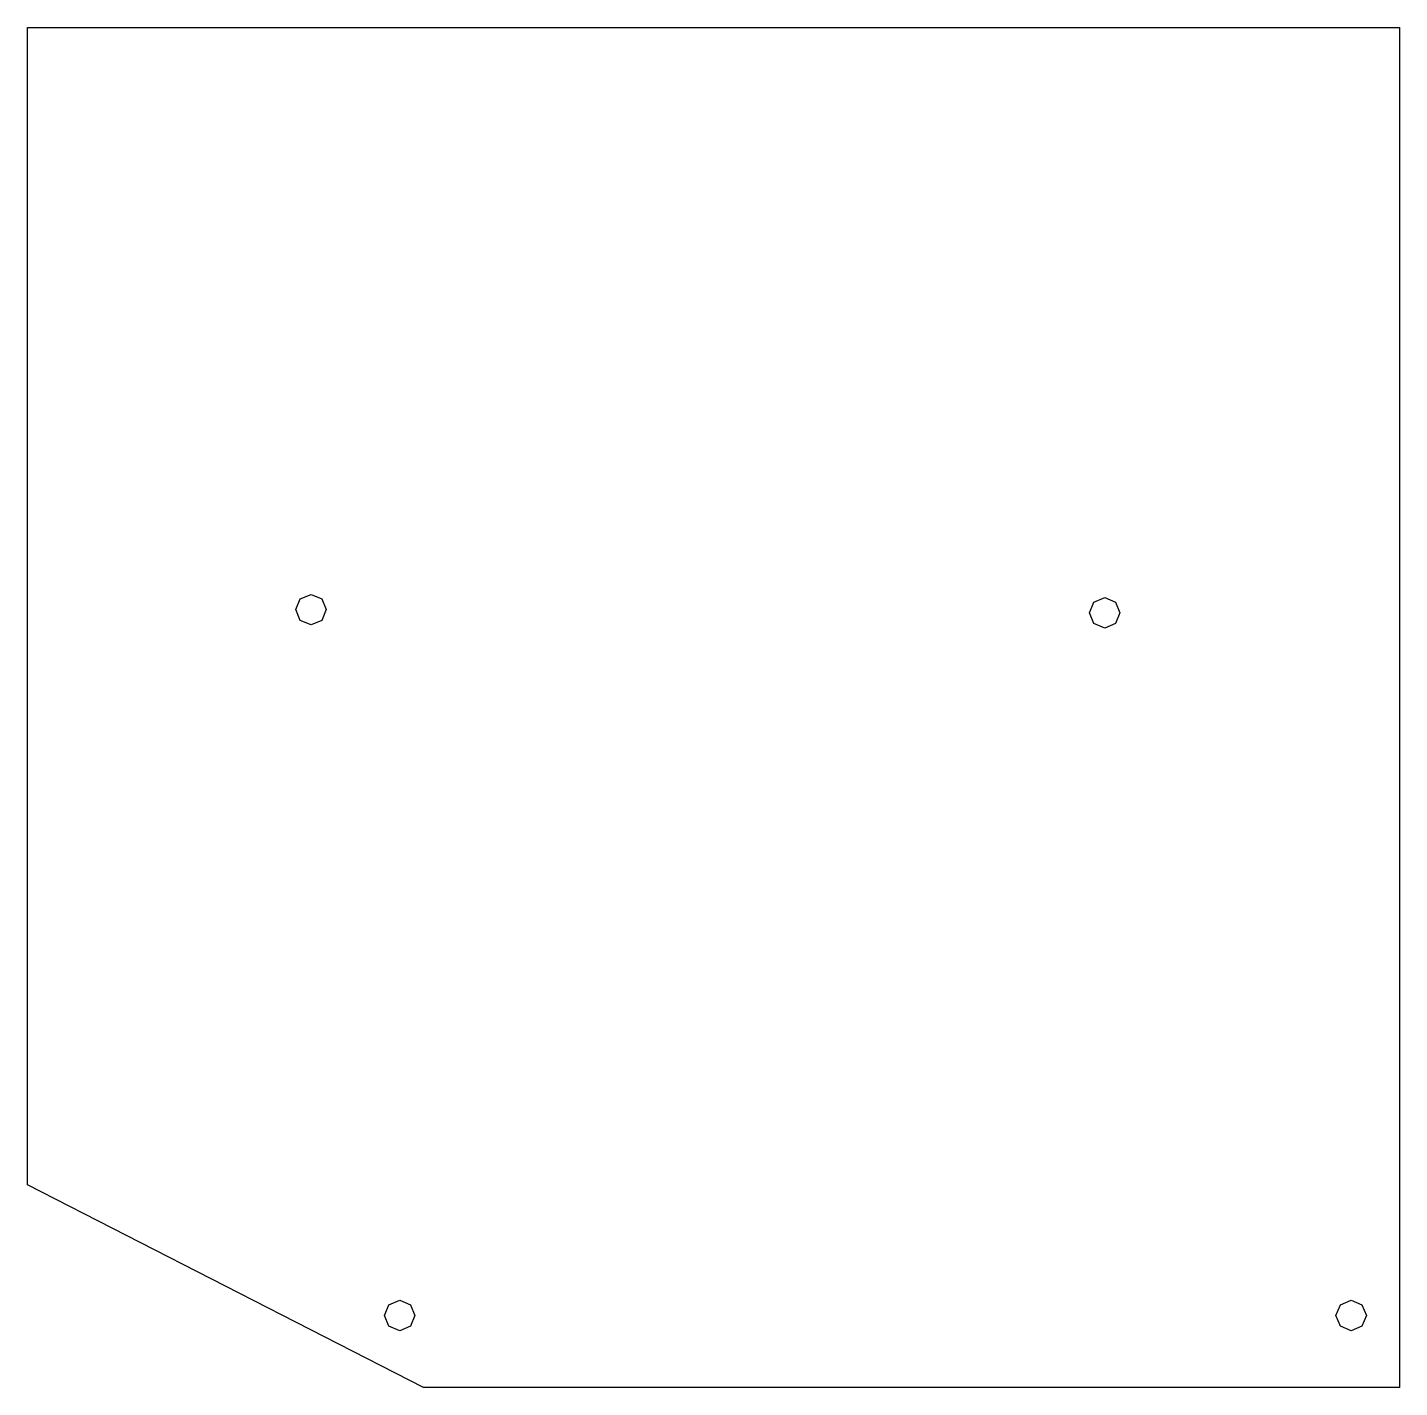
# Model space of a CAD drawing. Extents: x 86.9 to 166.1, y -96.9 to -18.4.
import ezdxf

# ---------------------------------------------------------------- set-up
doc = ezdxf.new("R2010")
doc.units = 0

msp = doc.modelspace()

# ---------------------------------------------------------------- linework, layer by layer
at = {"layer": 'Layer 1'}
for p, q in [((86.9089, -18.4415), (166.07, -18.4415)), ((86.9089, -85.1836), (86.9089, -18.4415)), ((166.07, -18.4415), (166.07, -96.8803)), ((102.388499, -52.0161), (102.646414, -51.393342)), ((102.646414, -51.393342), (103.268185, -51.135285)), ((103.268185, -51.135285), (103.890943, -51.393342)), ((103.890943, -51.393342), (104.149, -52.0161)), ((148.43812, -51.577129), (149.060314, -51.319214)), ((149.060314, -51.319214), (149.682508, -51.577129)), ((102.646414, -52.637764), (102.388499, -52.0161)), ((104.149, -52.0161), (103.890943, -52.637764)), ((104.149, -52.0161), (104.149, -52.0161)), ((148.180628, -52.1989), (148.43812, -51.577129)), ((148.43812, -52.821658), (148.180628, -52.1989)), ((149.682508, -51.577129), (149.94, -52.1989)), ((149.94, -52.1989), (149.682508, -52.821658)), ((149.94, -52.1989), (149.94, -52.1989)), ((103.268185, -52.895786), (102.646414, -52.637764)), ((103.890943, -52.637764), (103.268185, -52.895786)), ((149.060314, -53.079715), (148.43812, -52.821658)), ((149.682508, -52.821658), (149.060314, -53.079715)), ((109.765, -96.8803), (86.9089, -85.1836)), ((107.508628, -92.7274), (107.76612, -92.105312)), ((107.76612, -92.105312), (108.388314, -91.847714)), ((108.388314, -91.847714), (109.010402, -92.105312)), ((109.010402, -92.105312), (109.268, -92.7274)), ((162.396628, -92.7274), (162.65412, -92.105312)), ((162.65412, -92.105312), (163.276314, -91.847714)), ((163.276314, -91.847714), (163.898508, -92.105312)), ((163.898508, -92.105312), (164.156, -92.7274)), ((107.76612, -93.349735), (107.508628, -92.7274)), ((108.388314, -93.607368), (107.76612, -93.349735)), ((109.010402, -93.349735), (108.388314, -93.607368)), ((109.268, -92.7274), (109.010402, -93.349735)), ((109.268, -92.7274), (109.268, -92.7274)), ((162.65412, -93.349735), (162.396628, -92.7274)), ((163.276314, -93.607368), (162.65412, -93.349735)), ((163.898508, -93.349735), (163.276314, -93.607368)), ((164.156, -92.7274), (163.898508, -93.349735)), ((164.156, -92.7274), (164.156, -92.7274)), ((166.07, -96.8803), (109.765, -96.8803))]:
    msp.add_line(p, q, dxfattribs=at)

doc.saveas('drawing.dxf')
